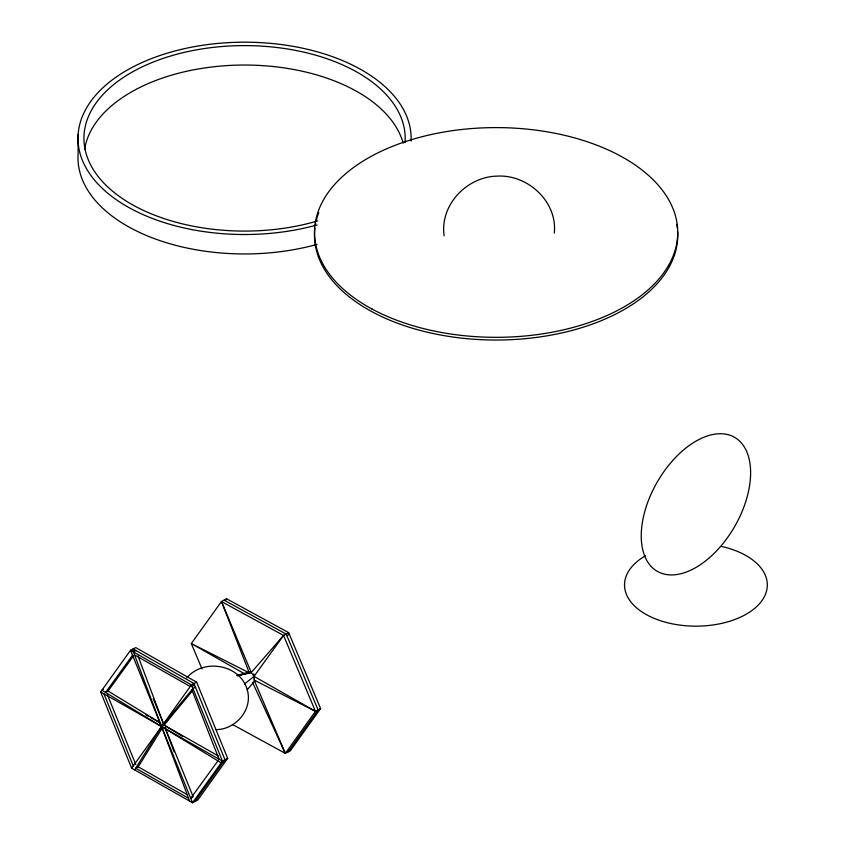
<?xml version="1.0" encoding="UTF-8"?>
<svg xmlns="http://www.w3.org/2000/svg" width="845" height="845" viewBox="0 0 845 845"><rect width="100%" height="100%" fill="white"/><g stroke="black" fill="none" stroke-linecap="round" stroke-linejoin="round"><path stroke-width="1.27" d="M554.288 233.135C557.7 201.849 527.766 174.239 497.061 176.13C466.831 176.689 439.601 205.113 444.153 235.829M134.682 769.911L161.532 726.531L192.935 688.59L195.438 687.186M188.551 798.261L135.718 768.232L138.231 766.827L162.684 727.323M100.639 691.96L130.531 650.312L135.749 647.608L196.653 682.168L227.654 758.387L197.751 800.035L192.533 802.75L131.64 768.179L100.639 691.96L222.436 761.102L227.654 758.387M232.449 724.482L285.325 753.349L290.458 750.582L320.604 708.564L288.663 632.651L226.597 598.767L221.464 601.545L191.319 643.552L201.966 668.86M225.457 600.351L226.597 598.767M131.64 768.179L191.424 684.883L196.653 682.168M160.223 730.45L161.744 728.316M161.532 726.531L164.036 725.126L170.838 715.652M195.037 801.345L224.939 759.687L193.938 683.478L133.035 648.907M252.486 682.253L285.325 753.349L315.47 711.332L320.604 708.564M287.997 752.018L318.142 710.001L286.212 634.099L224.136 600.203M244.321 684.154L254.028 676.37L283.54 635.429L288.663 632.651M132.538 655.234L105.583 692.456L108.086 691.041L133.499 655.952M217.925 760.88L190.716 798.261L192.385 797.331M251.461 672.271L237.371 675.683L251.282 672.504L283.54 635.429L221.464 601.545L249.264 672.831L251.282 672.504L254.028 676.37L315.47 711.332L283.54 635.429M216.109 729.605C235.861 729.626 253.13 709.272 247.247 689.826L254.514 681.007L253.743 673.877M182.837 736.576L164.036 725.126L192.734 690.46M186.829 677.891C203.339 658.001 240.286 664.265 247.247 689.826M286.899 635.725L289.349 634.289M317.804 710.476L320.255 709.039M132.084 651.199L134.598 649.794M135.95 650.565L133.447 651.97L189.618 801.092M103.565 689.266L101.896 690.207L221.168 762.855L223.671 761.451M192.079 686.478L194.582 685.073M236.758 675.525L249.222 671.997M237.751 675.525L249.264 672.831M248.789 672.609L191.319 643.552L244.765 673.94M254.081 680.056L315.47 711.332M289.159 749.874L290.458 750.582M134.566 654.928L190.241 686.541M145.974 714.87L148.234 716.148M150.494 717.437L160.656 723.204M153.23 698.54L164.036 725.126L218.19 755.863M138.231 766.827L187.685 794.934M108.086 691.041L160.687 723.077M254.514 681.007L285.325 753.349M221.464 601.545L251.282 672.504M165.029 727.556L193.22 796.856M107.452 694.886L135.781 764.503M103.956 693.851L133.278 765.908M191.868 689.879L219.066 759.19M137.999 655.984L164.036 725.126M164.955 727.556L174.112 751.87M254.028 676.37L254.535 680.32M78.12 134.45L78.12 153.874A166.581 96.172 0 0 0 317.107 244.353M84.563 149.576A160.635 92.739 0 0 1 238.871 65.097A160.635 92.739 0 0 1 403.149 143.058M317.107 224.918A166.581 96.172 0 0 1 84.996 165.958A166.581 96.172 0 0 1 222.668 43.01A166.581 96.172 0 0 1 411.071 140.999M317.667 220.925A160.635 92.739 0 0 1 91.07 165.683A160.635 92.739 0 0 1 224.358 46.338A160.635 92.739 0 0 1 405.008 142.71M677.658 231.805A181.622 104.864 0 0 1 492.92 340.017A181.622 104.864 0 0 1 314.91 228.108M315.28 225.488A181.622 104.864 0 0 1 315.755 222.869M316.347 220.27A181.622 104.864 0 0 1 318.776 212.56M676.782 224.369A181.622 104.864 0 0 1 677.341 228.097M721.852 546.535A71.392 41.215 0 0 1 758.229 605.062A71.392 41.215 0 0 1 652.826 617.801A71.392 41.215 0 0 1 645.485 555.767M222.436 761.102L192.533 802.75L130.531 650.312L191.424 684.883L222.436 761.102M371.884 308.953A181.622 104.864 0 0 0 672.979 256.331A181.622 104.864 0 0 0 443.509 132.095A181.622 104.864 0 0 0 371.884 308.953M708.628 558.408A77.339 44.648 -60 0 0 735.636 437.974A77.339 44.648 -60 0 0 643.51 516.57A77.339 44.648 -60 0 0 708.628 558.408"/></g></svg>
